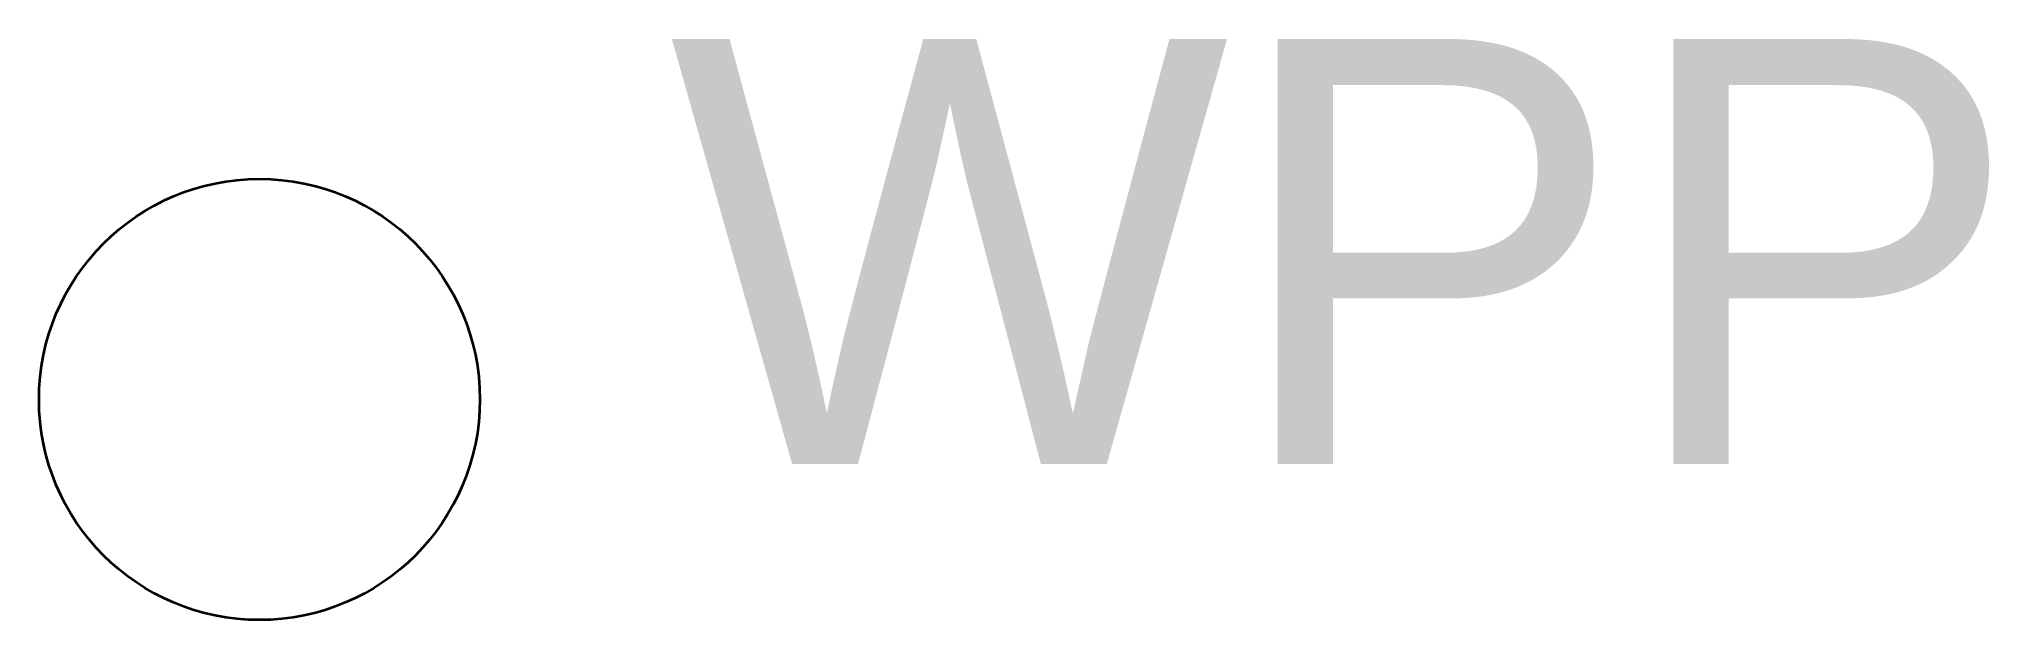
# Model space of a CAD drawing. Header units: feet. Extents: x -0.62 to 4.86, y -0.62 to 1.01.
import ezdxf

# ---------------------------------------------------------------- set-up
doc = ezdxf.new("R2010")
doc.units = ezdxf.units.FT
doc.header["$MEASUREMENT"] = 0
doc.layers.get('0').update_dxf_attribs({"lineweight": 35})
doc.styles.add('PDF Arial', font='arial.ttf')

msp = doc.modelspace()

# ---------------------------------------------------------------- linework, layer by layer
msp.add_circle((0, 0), 0.6194)

# ---------------------------------------------------------------- texts
at = {"style": 'PDF Arial'}
msp.add_text('WPP', height=1.19303, dxfattribs=at).set_placement((1.1515, -0.1809))

doc.saveas('drawing.dxf')
